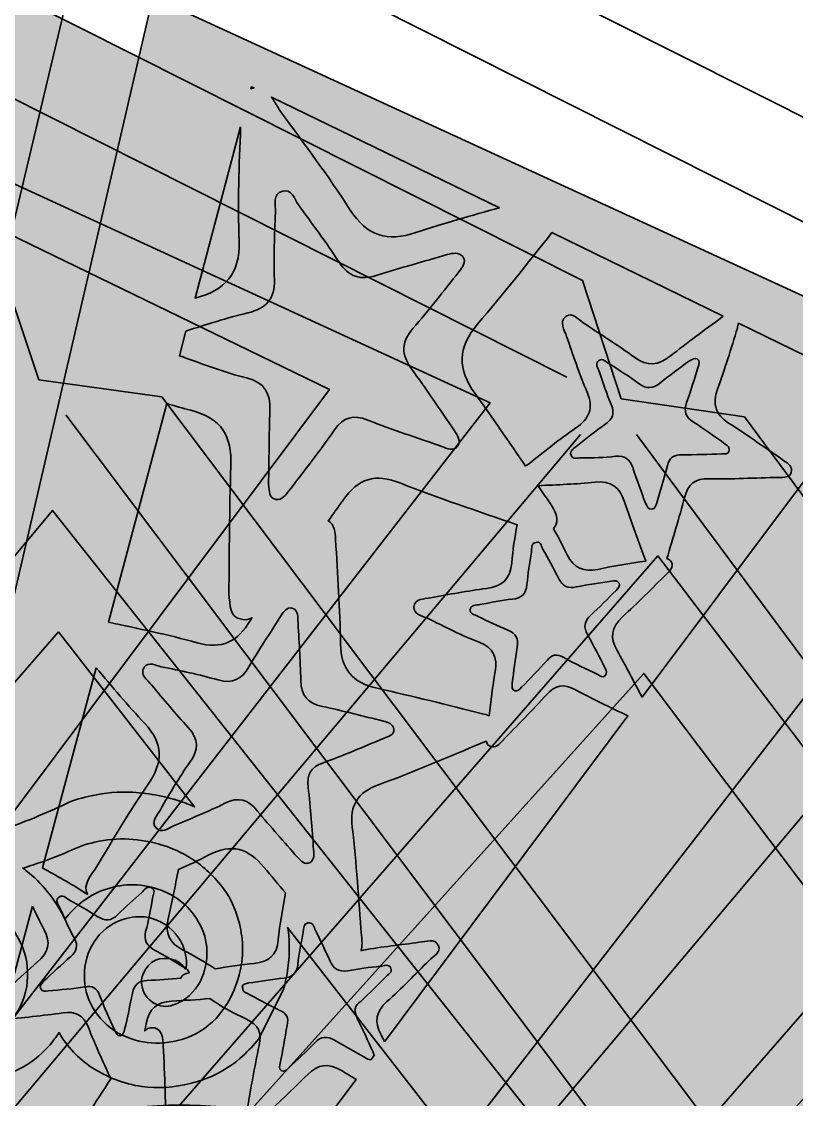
# Model space of a CAD drawing. Header units: inches. Extents: x 1.3 to 15.2, y 1.7 to 11.7.
# Drawn here: x 9.913 to 12.112, y 5.291 to 8.35 of the extents above; entities that cross this region are included whole.
import ezdxf

# ---------------------------------------------------------------- set-up
doc = ezdxf.new("R2010")
doc.units = ezdxf.units.IN
doc.header["$MEASUREMENT"] = 0
doc.layers.add('Layer 1', color=7, linetype='Continuous')

# ---------------------------------------------------------------- blocks, each defined once
blk = doc.blocks.new('block 3')
at = {"layer": 'Layer 1', "true_color": 0xdcdcdc}
h = blk.add_hatch(color=254, dxfattribs=at)
h.dxf.hatch_style = 2
h.paths.add_polyline_path([(5.947286153835446, 2.094510405412166), (10.00145273573106, 6.962566384822972), (11.70839751925971, 4.807011083580568)])
at = {"layer": 'Layer 1', "color": 140, "lineweight": 35, "true_color": 0x00bfff}
for points in [[(5.850063507757972, 1.67923313626069), (10.90145256618896, 3.908399802927356), (10.95006367730007, 3.92923313626069), (11.85006350775797, 4.32645501939871), (11.97784145507785, 4.655621855607478), (12.02645256618896, 5.005622025149578), (10.31117478841118, 7.284788352732043), (9.962564016384274, 7.333399463843155), (9.850064355468476, 7.668121770836428), (7.300064270697425, 8.927843738745498), (6.966730937364091, 8.81395468031451), (5.270897307332082, 11.70562183441472)], [(10.03895290527316, 7.233399718156306), (11.90145256618896, 4.757010574954266)]]:
    blk.add_lwpolyline(points, dxfattribs=at)
at = {"layer": 'Layer 1', "color": 7, "lineweight": 35, "true_color": 0xffffff}
blk.add_lwpolyline([(5.947286153835446, 2.094510405412166), (10.00145273573106, 6.962566384822972), (11.70839751925971, 4.807011083580568), (5.947286153835446, 2.094510405412166)], dxfattribs=at)
at = {"layer": 'Layer 1', "color": 140, "lineweight": 35, "true_color": 0x00bfff}
for points, knots in [([(10.01811957193983, 6.618121686065377), (10.01811957193983, 6.618121686065377), (10.40423051350884, 6.120899633385256), (10.40423051350884, 6.120899633385256), (10.39311957193983, 6.126455528025013), (10.38200863037082, 6.130622025149578), (10.37089684109131, 6.134788522274144), (10.32506367730007, 6.150065960967721), (10.27784111599365, 6.159788352732044), (10.22923000488254, 6.162566300051922), (10.18895188802056, 6.165344247371801), (10.15006316867377, 6.161177750247234), (10.11117444932698, 6.1528439082876), (10.08756316867377, 6.147288013647842), (10.06256333821587, 6.141732966718589), (10.04034145507785, 6.130622025149578), (9.980619402397728, 6.102844247371801), (9.919507952202416, 6.07645501939871), (9.857007952202416, 6.055621686065377), (9.822285729980194, 6.043121346981176), (9.787563507757971, 6.032010405412166), (9.751452735731062, 6.023677411163034), (9.702841624619952, 6.034788352732044), (9.655619063313527, 6.034788352732044), (9.607007952202416, 6.030621855607478), (9.561174788411183, 6.025065960967721), (9.516730174424639, 6.011177072078832), (9.475063507757971, 5.99173313626069), (9.475063507757971, 5.99173313626069), (9.473674957953284, 5.99173313626069), (9.473674957953284, 5.99173313626069), (9.473674957953284, 5.99173313626069), (10.01811957193983, 6.618121686065377), (10.01811957193983, 6.618121686065377)], [0, 0, 0, 0, 1, 1, 1, 2, 2, 2, 3, 3, 3, 4, 4, 4, 5, 5, 5, 6, 6, 6, 7, 7, 7, 8, 8, 8, 9, 9, 9, 10, 10, 10, 11, 11, 11, 11]), ([(10.39450812174452, 5.975066300051922), (10.43061889377143, 5.95145501939871), (10.46117461886908, 5.922288691816245), (10.48756384684217, 5.887566469594023), (10.50700863037082, 5.861177241620933), (10.51950812174452, 5.832010914038467), (10.52923051350884, 5.798677241620933), (10.54173085259304, 5.751454680314509), (10.54450795220242, 5.704232966718589), (10.53339701063341, 5.655621855607478), (10.52645256618896, 5.626455528025013), (10.51673017442464, 5.597288352732044), (10.50145273573106, 5.570899972469457), (10.49034179416205, 5.552844586456002), (10.47923085259304, 5.536177750247234), (10.46534196370415, 5.520900311553659), (10.43756418592637, 5.493122533775881), (10.40561991102403, 5.472289200442547), (10.36811974148193, 5.461178258873537), (10.30145324435736, 5.441733475344891), (10.23617529703749, 5.448677919789335), (10.17645324435736, 5.486178089331436), (10.1472869167749, 5.505622872860082), (10.12506418592637, 5.532011253122669), (10.1097867472328, 5.562566978220326), (10.09450930853922, 5.591733305802791), (10.09034196370415, 5.622289030900447), (10.09173136121934, 5.655622703317982), (10.09450930853922, 5.690344925540203), (10.10562025010823, 5.720900650637859), (10.12645358344156, 5.748678428415638), (10.1472869167749, 5.776456206193416), (10.17645324435736, 5.795900989722061), (10.2097869167749, 5.804233983971193), (10.23339819742811, 5.811178428415638), (10.25839802788601, 5.811178428415638), (10.28061991102403, 5.805622533775881), (10.31950863037082, 5.79451159220687), (10.3472864081486, 5.770900311553659), (10.36673119167724, 5.736178089331436), (10.37784213324625, 5.713956206193416), (10.38339802788601, 5.690344925540203), (10.38062008056613, 5.665345095082304), (10.38062008056613, 5.663956545277617), (10.38062008056613, 5.662567147762426), (10.37923153076144, 5.661178597957738), (10.37645358344156, 5.659790048153051), (10.37645358344156, 5.663956545277617), (10.37645358344156, 5.663956545277617), (10.36812058919243, 5.675067486846627), (10.35700879991292, 5.683401328806263), (10.34450930853922, 5.687567825930828), (10.30839853651231, 5.698678767499839), (10.2722869167749, 5.686179276126141), (10.25700947808132, 5.644512609459475), (10.24312058919243, 5.604234492597495), (10.27367631429009, 5.559790726321453), (10.31534298095676, 5.555623381486384), (10.3347877644854, 5.552845434166506), (10.35284315049886, 5.562567825930828), (10.36950998670762, 5.57090082017996), (10.39867631429009, 5.588956206193416), (10.41950964762342, 5.616733983971193), (10.42923203938775, 5.64728970906885), (10.44867682291639, 5.705623211944284), (10.44034298095676, 5.762567317304526), (10.40284281141466, 5.813956375735516), (10.372287086317, 5.855623042402183), (10.33200981716552, 5.880622872860082), (10.28200930853922, 5.893123211944284), (10.22784230278835, 5.907012100833172), (10.17645409206787, 5.900067656388728), (10.12506503363688, 5.876456375735516), (10.08895426160997, 5.858400989722061), (10.059787086317, 5.833401159264162), (10.03617580566379, 5.802845434166506), (10.01256452501058, 5.852845095082304), (9.977842302788353, 5.89728970906885), (9.934787086317, 5.933401328806263), (9.927842641872555, 5.938957223446019), (9.923676144747988, 5.943123720570585), (9.916731700303545, 5.947290217695151), (9.927842641872555, 5.95006816501503), (9.93617648383219, 5.954234662139596), (9.947287425401202, 5.957012609459475), (9.980621097818736, 5.968123551028484), (10.01395392252577, 5.980623890112686), (10.04589819742811, 5.994512779001576), (10.06950947808132, 6.005623720570585), (10.09450930853922, 6.015346112334909), (10.12089853651231, 6.020902006974666), (10.18617648383219, 6.036179445668242), (10.25006503363688, 6.032012948543676), (10.31256503363688, 6.012569012725534), (10.34034196370415, 6.004232627634388), (10.36811974148193, 5.99173313626069), (10.39450812174452, 5.975066300051922)], [0, 0, 0, 0, 1, 1, 1, 2, 2, 2, 3, 3, 3, 4, 4, 4, 5, 5, 5, 6, 6, 6, 7, 7, 7, 8, 8, 8, 9, 9, 9, 10, 10, 10, 11, 11, 11, 12, 12, 12, 13, 13, 13, 14, 14, 14, 15, 15, 15, 16, 16, 16, 17, 17, 17, 18, 18, 18, 19, 19, 19, 20, 20, 20, 21, 21, 21, 22, 22, 22, 23, 23, 23, 24, 24, 24, 25, 25, 25, 26, 26, 26, 27, 27, 27, 28, 28, 28, 29, 29, 29, 30, 30, 30, 31, 31, 31, 32, 32, 32, 32]), ([(10.54034145507785, 5.413954849856609), (10.55700829128662, 5.429232288550186), (10.57228572998019, 5.445899124758953), (10.58617461886908, 5.462565960967721), (10.58617461886908, 5.462565960967721), (10.65700761311821, 5.605621346981176), (10.65700761311821, 5.605621346981176), (10.66117411024278, 5.619510235870065), (10.66395205756266, 5.633399124758953), (10.66673000488254, 5.64867656345253), (10.67367444932698, 5.690343230119197), (10.67506299913167, 5.732009896785863), (10.66950795220242, 5.772288013647842), (10.66950795220242, 5.775065960967721), (10.66811940239773, 5.776454510772409), (10.66811940239773, 5.779232458092287), (10.66811940239773, 5.779232458092287), (11.22367495795328, 5.063954680314509), (11.22367495795328, 5.063954680314509), (11.22367495795328, 5.063954680314509), (11.07923017442464, 4.991732288550186), (11.07923017442464, 4.991732288550186), (11.04173000488254, 5.037565452341419), (10.99867478841118, 5.076454171688207), (10.94867427978488, 5.109787844105742), (10.9208965020071, 5.129232627634388), (10.89173017442464, 5.145898616132651), (10.86256299913167, 5.161176902536732), (10.80422949625624, 5.191732627634388), (10.74311889377143, 5.2153439082876), (10.68200744357611, 5.232009896785863), (10.61950744357611, 5.250065282799318), (10.5583959933808, 5.261176224368328), (10.49450744357611, 5.268120668812773), (10.45422932671413, 5.272287165937339), (10.41534060736735, 5.27367656345253), (10.37506333821587, 5.275065113257217), (10.33478522135389, 5.275065113257217), (10.29450795220242, 5.27367656345253), (10.25561923285563, 5.26950921861746), (10.22645290527316, 5.266731271297582), (10.19728572998019, 5.262564774173016), (10.16673000488254, 5.258398277048451), (10.133396332465, 5.252842382408693), (10.10006350775797, 5.24728733547944), (10.06534128553575, 5.240342891034995), (10.02367461886908, 5.232009896785863), (9.983396502007103, 5.222287505021541), (9.944507782660315, 5.21117656345253), (9.91534145507785, 5.201454171688207), (9.884785729980194, 5.194509727243763), (9.854230004882538, 5.191731779923884), (9.776452566188961, 5.18478733547944), (9.70145222710476, 5.197287674563641), (9.62784128553575, 5.229231949465984), (9.594507613118214, 5.244509388159561), (9.56256333821587, 5.263954171688207), (9.533397010633406, 5.287565452341419), (9.491730343966738, 5.319509727243763), (9.459786069064394, 5.358398446590551), (9.433396841091305, 5.401454510772409), (9.413952057562659, 5.434788183189943), (9.401452566188961, 5.472287505021541), (9.393118724229327, 5.509787674563641), (9.382007782660315, 5.566731779923884), (9.386174279784882, 5.62228733547944), (9.402841115993649, 5.676454341230308), (9.413952057562659, 5.709788013647842), (9.429230343966738, 5.740342891034995), (9.450063677300072, 5.769510066327964), (9.465341115993649, 5.788954849856609), (9.480619402397728, 5.807010235870065), (9.50006333821587, 5.822287674563641), (9.536174110242781, 5.851454002146107), (9.57645222710476, 5.869510235870065), (9.623674788411183, 5.876454680314509), (9.70561957193983, 5.890343569203398), (9.780619063313527, 5.872288183189943), (9.845897010633406, 5.819510574954266), (9.87784128553575, 5.793121346981176), (9.901452566188961, 5.759788522274144), (9.916730004882538, 5.720899802927357), (9.930618893771426, 5.684789030900447), (9.933396841091305, 5.648677411163034), (9.927840946451548, 5.611177241620933), (9.920896502007103, 5.570899124758953), (9.904229665798336, 5.537566300051922), (9.87784128553575, 5.509788522274144), (9.850063507757971, 5.480622194691679), (9.81534128553575, 5.462565960967721), (9.773674618869082, 5.457010914038467), (9.745896841091305, 5.454232966718589), (9.715341115993649, 5.454232966718589), (9.688952735731062, 5.466733305802791), (9.644508121744517, 5.484788691816245), (9.612563846842173, 5.516732966718589), (9.594508460828719, 5.559789030900447), (9.583397519259707, 5.587566808678225), (9.579231022135142, 5.615344586456002), (9.586175466579586, 5.644510914038467), (9.586175466579586, 5.647288861358346), (9.586175466579586, 5.648677411163034), (9.588953413899464, 5.648677411163034), (9.591731361219344, 5.648677411163034), (9.591731361219344, 5.645899463843155), (9.593119911024031, 5.644510914038467), (9.601452905273163, 5.630622025149578), (9.612564694552676, 5.620899633385256), (9.62923068305094, 5.613955188940811), (9.670897349717608, 5.595899802927357), (9.715341963704152, 5.604232797176488), (9.736175297037486, 5.650065960967721), (9.75700863037082, 5.694510574954266), (9.725064355468476, 5.751454680314509), (9.676453244357363, 5.761177072078832), (9.652841963704152, 5.766732966718589), (9.630620080566132, 5.759788522274144), (9.609786747232798, 5.750066130509822), (9.573675975205889, 5.734788691816245), (9.547286747232798, 5.705621516523276), (9.530619911024031, 5.669510744496367), (9.501453583441565, 5.602844247371801), (9.50700863037082, 5.537566300051922), (9.54450879991292, 5.473677750247234), (9.576453074815264, 5.420900142011558), (9.622286238606495, 5.384788522274144), (9.68061974148193, 5.363955188940811), (9.74311974148193, 5.3403439082876), (9.80561974148193, 5.3403439082876), (9.86811974148193, 5.361177241620933), (9.926453244357363, 5.380622025149578), (9.970897858343909, 5.415344247371801), (10.00700863037082, 5.462565960967721), (10.01117512749538, 5.468121855607478), (10.01534162461995, 5.473676902536732), (10.01950896945502, 5.480621346981176), (10.04312025010823, 5.440343230119197), (10.07367597520589, 5.407010405412166), (10.11256469455268, 5.382010574954266), (10.15561991102403, 5.354232797176488), (10.20284247233045, 5.334788013647842), (10.25423153076144, 5.327843569203398), (10.30006469455268, 5.320899124758953), (10.3472872558591, 5.325065621883519), (10.39173186984564, 5.33617656345253), (10.4472865776907, 5.348677750247234), (10.4972862386065, 5.375066130509822), (10.54034145507785, 5.413954849856609)], [0, 0, 0, 0, 1, 1, 1, 2, 2, 2, 3, 3, 3, 4, 4, 4, 5, 5, 5, 6, 6, 6, 7, 7, 7, 8, 8, 8, 9, 9, 9, 10, 10, 10, 11, 11, 11, 12, 12, 12, 13, 13, 13, 14, 14, 14, 15, 15, 15, 16, 16, 16, 17, 17, 17, 18, 18, 18, 19, 19, 19, 20, 20, 20, 21, 21, 21, 22, 22, 22, 23, 23, 23, 24, 24, 24, 25, 25, 25, 26, 26, 26, 27, 27, 27, 28, 28, 28, 29, 29, 29, 30, 30, 30, 31, 31, 31, 32, 32, 32, 33, 33, 33, 34, 34, 34, 35, 35, 35, 36, 36, 36, 37, 37, 37, 38, 38, 38, 39, 39, 39, 40, 40, 40, 41, 41, 41, 42, 42, 42, 43, 43, 43, 44, 44, 44, 45, 45, 45, 46, 46, 46, 47, 47, 47, 48, 48, 48, 49, 49, 49, 49])]:
    blk.add_open_spline(points, degree=3, knots=knots, dxfattribs=at)
blk = doc.blocks.new('block 4')
at = {"layer": 'Layer 1', "true_color": 0x7de900}
h = blk.add_hatch(color=70, dxfattribs=at)
h.dxf.hatch_style = 2
h.paths.add_polyline_path([(11.96464945515921, 7.227806093042318), (11.61464928561711, 7.279195151473307), (11.50492672431068, 7.615306432126519), (8.95631646090962, 8.897250707028862), (8.621594153916046, 8.787528569577692), (6.94242757201971, 11.69169510908778), (5.264649751856407, 8.787528569577692), (6.94242757201971, 1.7236391720625), (6.99242765679076, 1.702805838729167), (7.295205476954063, 1.700027891409288), (7.510483466659466, 1.693083446964844), (13.48270568888317, 4.254194049449653), (13.61465013332761, 4.581971488143229), (13.6660391917586, 4.93197165768533)])
edge = h.paths.add_edge_path()
edge.add_spline(control_points=[(6.934094153915326, 10.61530622019889), (7.349371846922054, 10.61530622019889), (7.684094153915326, 10.28058391320562), (7.684094153915326, 9.865306220198892), (7.684094153915326, 9.45002873911979), (7.34798308518974, 9.115306008271267), (6.934094153915326, 9.115306008271267), (6.518816460908599, 9.115306008271267), (6.184094153915326, 9.45002831526454), (6.184094153915326, 9.865306008271267), (6.184094153915326, 10.27919515147331), (6.518816460908599, 10.61530622019889), (6.934094153915326, 10.61530622019889)], knot_values=[0, 0, 0, 0, 1, 1, 1, 2, 2, 2, 3, 3, 3, 4, 4, 4, 4], degree=3, periodic=1)
h.paths.add_polyline_path([(6.991038683130821, 3.352806516897569), (5.909094323457427, 8.406973098793186), (7.870205180255425, 8.445861818139974)])
h.paths.add_polyline_path([(9.022982958034238, 8.161139595917751), (10.78687184692353, 7.305583955591146), (7.689649624699832, 3.166695066702257)])
h.paths.add_polyline_path([(8.21881637613789, 2.658362072453125), (11.6785386831323, 6.50002840003559), (12.85909423868785, 4.934750452715712)])
at = {"layer": 'Layer 1', "true_color": 0xdcdcdc}
h = blk.add_hatch(color=254, dxfattribs=at)
h.dxf.hatch_style = 2
h.paths.add_polyline_path([(7.295205265026437, 2.17641745846658), (8.743816630451521, 8.418084040362196), (11.24242723293699, 7.268083786049045)])
h = blk.add_hatch(color=254, dxfattribs=at)
h.dxf.hatch_style = 2
h.paths.add_polyline_path([(7.510483042804215, 2.00002840003559), (11.71881679999428, 6.833361733368924), (13.38548346666094, 4.645861733368924)])
at = {"layer": 'Layer 1', "color": 140, "lineweight": 35, "true_color": 0x00bfff}
for points in [[(11.96464945515921, 7.227806093042318), (11.61464928561711, 7.279195151473307), (11.50492672431068, 7.615306432126519), (8.95631646090962, 8.897250707028862), (8.621594153916046, 8.787528569577692), (6.94242757201971, 11.69169510908778), (5.264649751856407, 8.787528569577692), (6.94242757201971, 1.7236391720625), (6.99242765679076, 1.702805838729167), (7.295205476954063, 1.700027891409288), (7.510483466659466, 1.693083446964844), (13.48270568888317, 4.254194049449653), (13.61465013332761, 4.581971488143229), (13.6660391917586, 4.93197165768533), (11.96464945515921, 7.227806093042318)], [(8.670205265027208, 8.745861902911024), (11.46048295803464, 7.340306177813368)], [(9.022982958034238, 8.161139595917751), (10.78687184692353, 7.305583955591146), (7.689649624699832, 3.166695066702257), (9.022982958034238, 8.161139595917751)], [(11.49937167738143, 7.177806008271268), (7.050760947738568, 1.890305838729167)], [(11.65770534979896, 7.177806008271268), (13.50770551934107, 4.686139850230902)], [(8.21881637613789, 2.658362072453125), (11.6785386831323, 6.50002840003559), (12.85909423868785, 4.934750452715712), (8.21881637613789, 2.658362072453125)]]:
    blk.add_lwpolyline(points, dxfattribs=at)
at = {"layer": 'Layer 1', "color": 7, "lineweight": 35, "true_color": 0xffffff}
for points in [[(7.295205265026437, 2.17641745846658), (8.743816630451521, 8.418084040362196), (11.24242723293699, 7.268083786049045), (7.295205265026437, 2.17641745846658)], [(7.510483042804215, 2.00002840003559), (11.71881679999428, 6.833361733368924), (13.38548346666094, 4.645861733368924), (7.510483042804215, 2.00002840003559)]]:
    blk.add_lwpolyline(points, dxfattribs=at)
blk = doc.blocks.new('block 5')
at = {"layer": 'Layer 1', "true_color": 0xdcdcdc}
h = blk.add_hatch(color=254, dxfattribs=at)
h.dxf.hatch_style = 2
h.paths.add_polyline_path([(8.8375790235902, 2.17849417818411), (10.28619038901578, 8.420160760079726), (12.78480099150124, 7.270160505766575)])
h = blk.add_hatch(color=254, dxfattribs=at)
h.dxf.hatch_style = 2
h.paths.add_polyline_path([(9.052856801368154, 2.00210511975312), (13.26119055855853, 6.835438453086454), (14.9278572252252, 4.647938453086454)])
at = {"layer": 'Layer 1', "color": 7, "lineweight": 35, "true_color": 0xffffff}
for points in [[(13.50841261123865, 7.229882812759847), (13.15841244169656, 7.281271871190837), (13.04868988039013, 7.617383151844049), (10.49869021947385, 8.899327426746392), (10.16257893882034, 8.78960528929522), (8.484801330583144, 11.69377182880531), (6.807023510419248, 8.78960528929522), (8.484801330583144, 1.72571589178003), (8.534801415354245, 1.704882558446696), (8.825079108361226, 1.696549564197565), (9.037578938819326, 1.690993669557808), (15.02369004993223, 4.259049564197564), (15.15563449437668, 4.586827002891141), (15.20702355280767, 4.936827172433241), (13.50841261123865, 7.229882812759847)], [(8.8375790235902, 2.17849417818411), (10.28619038901578, 8.420160760079726), (12.78480099150124, 7.270160505766575), (8.8375790235902, 2.17849417818411)], [(9.052856801368154, 2.00210511975312), (13.26119055855853, 6.835438453086454), (14.9278572252252, 4.647938453086454), (9.052856801368154, 2.00210511975312)]]:
    blk.add_lwpolyline(points, dxfattribs=at)
at = {"layer": 'Layer 1', "color": 140, "lineweight": 35, "true_color": 0x00bfff}
for points in [[(10.21257902359144, 8.747938622628554), (13.0028567165989, 7.342382897530897)], [(10.10702338326473, 8.68960511975312), (8.49035680136765, 1.885438114002252)], [(13.04174543594569, 7.179882727988797), (8.593134706302104, 1.893771955961888)]]:
    blk.add_lwpolyline(points, dxfattribs=at)
at = {"layer": 'Layer 1', "color": 7, "lineweight": 35, "true_color": 0xffffff}
for points, knots in [([(10.56535671659849, 8.16460528929522), (10.56535671659849, 8.16460528929522), (10.57230116104294, 8.161827341975343), (10.57230116104294, 8.161827341975343), (10.57230116104294, 8.161827341975343), (10.57230116104294, 8.161827341975343), (10.57230116104294, 8.161827341975343), (10.56952321372306, 8.160438368315402), (10.56674569025843, 8.160438368315402), (10.56396774293856, 8.159049394655463), (10.56396774293856, 8.159049394655463), (10.56535671659849, 8.16460528929522), (10.56535671659849, 8.16460528929522)], [0, 0, 0, 0, 1, 1, 1, 2, 2, 2, 3, 3, 3, 4, 4, 4, 4]), ([(11.26952355280767, 7.821549564197564), (11.1903567165989, 7.799327257204292), (11.11119030424538, 7.777104950211019), (11.03202346803661, 7.750716146093181), (10.95146808202311, 7.724327341975342), (10.89313457914763, 7.740993754328858), (10.8459124416964, 7.81460511975312), (10.78480141535629, 7.910438368315403), (10.71535697091177, 8.00210511975312), (10.6486900499319, 8.093771871190837), (10.64035663182752, 8.106271786419786), (10.63202321372311, 8.121549648968614), (10.62230124581404, 8.135438537857503), (10.62230124581404, 8.135438537857503), (11.26952355280767, 7.821549564197564), (11.26952355280767, 7.821549564197564)], [0, 0, 0, 0, 1, 1, 1, 2, 2, 2, 3, 3, 3, 4, 4, 4, 5, 5, 5, 5]), ([(10.53480141535606, 8.05071623086423), (10.5306349182315, 7.942383067072998), (10.52646799725166, 7.834049479426514), (10.5306349182315, 7.727105289295221), (10.53341286555138, 7.634049564197564), (10.49174619888466, 7.586827426746392), (10.40563491823137, 7.56460511975312), (10.40563491823137, 7.56460511975312), (10.53480141535606, 8.05071623086423), (10.53480141535606, 8.05071623086423)], [0, 0, 0, 0, 1, 1, 1, 2, 2, 2, 3, 3, 3, 3]), ([(10.37924569025826, 7.471549394655463), (10.43757919313374, 7.489604780668919), (10.49591227215397, 7.509049564197564), (10.55563474868942, 7.522938453086454), (10.60702380712044, 7.535438368315403), (10.63202363757836, 7.563216146093181), (10.63063466391842, 7.617382727988797), (10.62924569025848, 7.681271701648736), (10.63063466391842, 7.745160675308675), (10.6334126112383, 7.807660675308675), (10.63480158489824, 7.829882982301948), (10.62369021947398, 7.860438283544353), (10.65424594457166, 7.868771701648736), (10.67924577502959, 7.875716146093181), (10.68757919313397, 7.846549394655463), (10.69869055855826, 7.829882982301948), (10.73757927790507, 7.775716400406331), (10.7778573947671, 7.722938368315403), (10.81396816679403, 7.667382812759847), (10.84174594457184, 7.624327172433241), (10.87507919313414, 7.61460520452417), (10.92230133058537, 7.629882643217747), (10.9875792779053, 7.65071597655108), (11.05424577502989, 7.668771362564534), (11.12091227215445, 7.688216146093181), (11.13619013470328, 7.692382643217747), (11.15424552071674, 7.696549564197564), (11.165356886141, 7.682660675308675), (11.17646782771001, 7.667382812759847), (11.16396791248106, 7.652104950211019), (11.15424594457199, 7.639605034982069), (11.11119030424538, 7.585438453086454), (11.06952363757872, 7.531271871190837), (11.02369047378748, 7.478493839099908), (10.99035722522517, 7.43960511975312), (10.99035722522517, 7.404882897530897), (11.01952397666292, 7.364604780668919), (11.06119064332958, 7.306271277793485), (11.10146833633631, 7.247938198773302), (11.14174602934304, 7.188215722237929), (11.15007944744742, 7.175715807008979), (11.16119038901643, 7.157659997140272), (11.15007944744742, 7.143771108251384), (11.13896850587841, 7.129882219362495), (11.12091269600971, 7.138215637466878), (11.10563483346088, 7.143771108251384), (11.03619038901643, 7.168770938709283), (10.965356970912, 7.190993245702556), (10.8959125264675, 7.218771023480334), (10.85424585980079, 7.2354378596891), (10.82646808202298, 7.227104441584717), (10.80146825156506, 7.190993245702556), (10.75980158489837, 7.132659742827122), (10.71674594457171, 7.075715637466878), (10.67230175444039, 7.018771108251384), (10.66257936267604, 7.006271193022434), (10.65285739476697, 6.990993330473606), (10.63480158489824, 6.993771277793485), (10.61396825156491, 6.99793777491805), (10.61674619888479, 7.015993584786757), (10.61396825156491, 7.036826918120091), (10.61535722522485, 7.103493415244657), (10.61535722522485, 7.175715807008979), (10.61813474868947, 7.246549225113363), (10.61952372234941, 7.295160336224474), (10.60285688614062, 7.32571606132213), (10.55146825156483, 7.33821597655108), (10.49035722522472, 7.353493839099908), (10.4306347486893, 7.377104695897868), (10.37091269600912, 7.397938029231201), (10.36813474868925, 7.399327002891141), (10.36535722522462, 7.399327002891141), (10.3611903042448, 7.40071597655108), (10.3611903042448, 7.40071597655108), (10.37924569025826, 7.471549394655463), (10.37924569025826, 7.471549394655463)], [0, 0, 0, 0, 1, 1, 1, 2, 2, 2, 3, 3, 3, 4, 4, 4, 5, 5, 5, 6, 6, 6, 7, 7, 7, 8, 8, 8, 9, 9, 9, 10, 10, 10, 11, 11, 11, 12, 12, 12, 13, 13, 13, 14, 14, 14, 15, 15, 15, 16, 16, 16, 17, 17, 17, 18, 18, 18, 19, 19, 19, 20, 20, 20, 21, 21, 21, 22, 22, 22, 23, 23, 23, 24, 24, 24, 25, 25, 25, 25]), ([(11.90424594457199, 7.51321606132213), (11.90285697091205, 7.511827087662191), (11.90146799725211, 7.511827087662191), (11.90007944744742, 7.510438114002252), (11.85146833633631, 7.474326918120091), (11.80146825156526, 7.438215722237929), (11.75424611411409, 7.40071597655108), (11.71952389189187, 7.372938198773302), (11.68896816679421, 7.370160251453424), (11.6528573947673, 7.396549479426514), (11.60563525731613, 7.431271701648736), (11.55563517254508, 7.461827426746392), (11.50702406143397, 7.495160675308675), (11.49174619888514, 7.504883067072998), (11.47646833633631, 7.525716400406331), (11.45841295032286, 7.51321606132213), (11.43619064332958, 7.496549225113363), (11.45424645319829, 7.474327341975342), (11.4598019239828, 7.456271532106635), (11.47785730999625, 7.403493923870959), (11.49591311986496, 7.349326918120091), (11.51813542685823, 7.297938283544353), (11.53619081287168, 7.253493669557807), (11.52507987130267, 7.222938368315403), (11.48619115195589, 7.196549564197564), (11.44035798816465, 7.164605289295221), (11.39591337417811, 7.129883067072998), (11.35146876019156, 7.093771871190837), (11.34869081287168, 7.092382897530897), (11.34591328940706, 7.089605374066271), (11.34313534208718, 7.088216400406331), (11.29591320463601, 7.157660844850776), (11.24869106718484, 7.225716315635282), (11.20007995607372, 7.293771786419787), (11.15007987130267, 7.363216230864231), (11.15007987130267, 7.424327257204292), (11.20702440051817, 7.49099417818411), (11.27924679228249, 7.575716485177382), (11.34869123672694, 7.663216315635282), (11.41813568117138, 7.750716569948432), (11.41813568117138, 7.750716569948432), (11.90424594457199, 7.51321606132213), (11.90424594457199, 7.51321606132213)], [0, 0, 0, 0, 1, 1, 1, 2, 2, 2, 3, 3, 3, 4, 4, 4, 5, 5, 5, 6, 6, 6, 7, 7, 7, 8, 8, 8, 9, 9, 9, 10, 10, 10, 11, 11, 11, 12, 12, 12, 13, 13, 13, 14, 14, 14, 14]), ([(11.94730116104334, 7.493771701648736), (11.94730116104334, 7.493771701648736), (12.32924560548779, 7.307660675308675), (12.32924560548779, 7.307660675308675), (12.32924560548779, 7.307660675308675), (11.67368988039013, 6.432660675308675), (11.67368988039013, 6.432660675308675), (11.65007859973692, 6.477105289295221), (11.6278567165989, 6.521549479426514), (11.60285646228575, 6.56460511975312), (11.58202312895241, 6.600716315635282), (11.58618962607698, 6.631271616877686), (11.61813432483457, 6.660438368315403), (11.66118996516118, 6.699327087662191), (11.70146765816791, 6.740993754328858), (11.74313432483457, 6.781271871190837), (11.7528567165989, 6.790994262955159), (11.76396765816791, 6.80210520452417), (11.75702321372346, 6.815994093413059), (11.75424526640359, 6.821549564197564), (11.74868979561908, 6.824327511517443), (11.74452329849452, 6.825716485177382), (11.76119013470328, 6.884049988052816), (11.77924552071674, 6.940994093413059), (11.79452338326556, 6.999327596288493), (11.80424577502989, 7.036827765830594), (11.82369013470328, 7.05349417818411), (11.86396782771001, 7.05210520452417), (11.92924577502989, 7.050716230864231), (11.99452329849452, 7.054883151844049), (12.06119021947433, 7.056271701648736), (12.07507910836322, 7.056271701648736), (12.09313449437668, 7.054882727988797), (12.09730141535649, 7.070160590537625), (12.10146791248106, 7.085438453086454), (12.08896799725211, 7.096549394655463), (12.07646808202316, 7.103493839099908), (12.02507902359217, 7.139605034982069), (11.97230141535649, 7.175716230864231), (11.91952380712082, 7.210438453086454), (11.88202363757872, 7.234049733739665), (11.87230166966964, 7.264605034982069), (11.88757953221847, 7.306271701648736), (11.90841286555181, 7.363216230864231), (11.92646825156526, 7.421549309884413), (11.94452406143397, 7.479882812759847), (11.94452363757872, 7.485438283544353), (11.94591261123866, 7.48960520452417), (11.94730116104334, 7.493771701648736)], [0, 0, 0, 0, 1, 1, 1, 2, 2, 2, 3, 3, 3, 4, 4, 4, 5, 5, 5, 6, 6, 6, 7, 7, 7, 8, 8, 8, 9, 9, 9, 10, 10, 10, 11, 11, 11, 12, 12, 12, 13, 13, 13, 14, 14, 14, 15, 15, 15, 16, 16, 16, 16]), ([(11.58619004993223, 7.26321606132213), (11.57369013470328, 7.293771786419787), (11.56257876927902, 7.324327087662191), (11.55285680136995, 7.354882812759847), (11.54869030424538, 7.365993754328858), (11.53896791248106, 7.378494093413059), (11.55146782771001, 7.38821606132213), (11.56257876927902, 7.395160505766575), (11.5709121873834, 7.384049564197564), (11.58063457914773, 7.378493669557807), (11.60980133058544, 7.360438283544353), (11.63757910836322, 7.342382473675646), (11.665356886141, 7.321549140342313), (11.68619021947433, 7.306271277793485), (11.70424560548779, 7.307660251453424), (11.72369038901643, 7.322938114002252), (11.75146816679421, 7.345160420995525), (11.77924594457199, 7.365993754328858), (11.80841269600971, 7.386827087662191), (11.81535714045415, 7.390993584786757), (11.82369055855853, 7.396549479426514), (11.83063500300298, 7.392382558446696), (11.83896842110736, 7.386827087662191), (11.83619047378748, 7.377104695897868), (11.83341295032286, 7.370160251453424), (11.82230200875385, 7.336827002891141), (11.81257961698952, 7.302104780668919), (11.80007970176057, 7.268771532106635), (11.79174628365619, 7.243771701648736), (11.7973017544407, 7.227104865439969), (11.81952406143397, 7.21321597655108), (11.85007978653162, 7.193771616877686), (11.88063508777403, 7.171549309884413), (11.90980183921175, 7.15071597655108), (11.91674628365619, 7.146549479426514), (11.92369072810063, 7.139605034982069), (11.92091278078076, 7.131271616877686), (11.91813483346088, 7.121549225113363), (11.90841286555181, 7.122938198773302), (11.90007944744742, 7.122938198773302), (11.86257927790532, 7.121549225113363), (11.82369055855853, 7.120160251453424), (11.78619038901643, 7.120160251453424), (11.76257910836322, 7.120160251453424), (11.75146816679421, 7.11182683334904), (11.74591269600971, 7.089604526355767), (11.73619030424538, 7.053493330473606), (11.72646833633631, 7.018771108251384), (11.71535697091205, 6.984048886029162), (11.71257902359217, 6.975715467924778), (11.71119047378748, 6.967382049820394), (11.70146808202316, 6.965993500015706), (11.69035714045415, 6.964604526355767), (11.68896816679421, 6.974326918120091), (11.68341269600971, 6.982660336224474), (11.6723017544407, 7.014604611126818), (11.65841286555181, 7.04932683334904), (11.64730150012754, 7.084049055571263), (11.63896808202316, 7.107660336224474), (11.62507919313427, 7.118771277793485), (11.59869038901643, 7.115993330473606), (11.56674611411409, 7.11182683334904), (11.53341244169656, 7.11182683334904), (11.50146816679421, 7.11182683334904), (11.4903572252252, 7.11182683334904), (11.47646833633631, 7.106271362564534), (11.47230141535649, 7.118771277793485), (11.46674594457199, 7.132660166682373), (11.48202380712082, 7.139604611126818), (11.49035680136995, 7.146549055571263), (11.51535663182785, 7.167382388904596), (11.54174585980094, 7.18682674857799), (11.56813466391878, 7.206271108251384), (11.59035697091205, 7.220160844850776), (11.59730141535649, 7.236827257204292), (11.58619004993223, 7.26321606132213)], [0, 0, 0, 0, 1, 1, 1, 2, 2, 2, 3, 3, 3, 4, 4, 4, 5, 5, 5, 6, 6, 6, 7, 7, 7, 8, 8, 8, 9, 9, 9, 10, 10, 10, 11, 11, 11, 12, 12, 12, 13, 13, 13, 14, 14, 14, 15, 15, 15, 16, 16, 16, 17, 17, 17, 18, 18, 18, 19, 19, 19, 20, 20, 20, 21, 21, 21, 22, 22, 22, 23, 23, 23, 24, 24, 24, 25, 25, 25, 25]), ([(10.32507910836259, 7.265994008642009), (10.34730141535589, 7.259049564197564), (10.37091227215387, 7.25210511975312), (10.39313457914717, 7.246549648968615), (10.48202338326509, 7.224327341975342), (10.50980116104289, 7.172938707399604), (10.50702363757826, 7.088216400406331), (10.5028571404537, 6.964605374066271), (10.5028571404537, 6.842382897530897), (10.50146816679376, 6.727105289295221), (10.50563466391832, 6.692383067072998), (10.50146816679376, 6.659049818510716), (10.53757936267594, 6.65349434772621), (10.54869030424495, 6.650716400406331), (10.5584126960093, 6.65349434772621), (10.56674611411369, 6.657660844850776), (10.56535714045375, 6.654882897530897), (10.56396816679381, 6.652105374066271), (10.56257961698912, 6.650716400406331), (10.52646842110691, 6.589605374066271), (10.48202423097559, 6.567383067072998), (10.41119081287113, 6.586827426746392), (10.32785747953772, 6.610438707399604), (10.24452414620431, 6.62710511975312), (10.15980183921096, 6.645160929621826), (10.15980183921096, 6.645160929621826), (10.32507910836259, 7.265994008642009), (10.32507910836259, 7.265994008642009)], [0, 0, 0, 0, 1, 1, 1, 2, 2, 2, 3, 3, 3, 4, 4, 4, 5, 5, 5, 6, 6, 6, 7, 7, 7, 8, 8, 8, 9, 9, 9, 9]), ([(11.30424577502989, 6.813216146093181), (11.30007927790532, 6.767382982301948), (11.27646799725211, 6.746549648968615), (11.23202338326556, 6.740993754328858), (11.17924577502989, 6.734049309884413), (11.12646774293896, 6.724326918120091), (11.07369013470328, 6.714604950211019), (11.05563474868983, 6.710438453086454), (11.02785697091205, 6.71321597655108), (11.02646799725211, 6.688216146093181), (11.02507902359217, 6.667382812759847), (11.04869030424538, 6.663216315635282), (11.0653567165989, 6.656271871190837), (11.11396782771001, 6.632660590537625), (11.16118996516118, 6.607660760079725), (11.21119004993223, 6.588216400406331), (11.2528567165989, 6.572938537857503), (11.26396765816791, 6.545160760079725), (11.25702321372346, 6.504883067072998), (11.25007876927902, 6.463216400406331), (11.24452329849452, 6.420160760079725), (11.2403563775147, 6.379883067072998), (11.23341193307025, 6.382661014392877), (11.22646748862581, 6.384049564197564), (11.2209120178413, 6.385438537857503), (11.1209118482992, 6.410438368315403), (11.02230107627229, 6.435438622628554), (10.92230090673012, 6.457660929621826), (10.8528564622856, 6.472938792170654), (10.81952321372329, 6.511827511517443), (10.81813424006335, 6.584049903281766), (10.81674526640341, 6.682661099163927), (10.80980082195896, 6.781272295046088), (10.80424535117443, 6.879883067072998), (10.80285637751449, 6.899327426746392), (10.80146740385456, 6.922938707399604), (10.7834120178411, 6.932660675308675), (10.79730090672999, 6.952105034982069), (10.8111897956189, 6.971549394655463), (10.82507868450779, 6.99099417818411), (10.86952329849439, 7.05349417818411), (10.91535646228565, 7.068772040732938), (10.98896740385473, 7.039605289295221), (11.09730056764599, 6.996549648968615), (11.2084116787571, 6.960438453086454), (11.31952278986821, 6.921549733739665), (11.31257919313427, 6.886827511517443), (11.30702372234977, 6.850716315635282), (11.30424577502989, 6.813216146093181)], [0, 0, 0, 0, 1, 1, 1, 2, 2, 2, 3, 3, 3, 4, 4, 4, 5, 5, 5, 6, 6, 6, 7, 7, 7, 8, 8, 8, 9, 9, 9, 10, 10, 10, 11, 11, 11, 12, 12, 12, 13, 13, 13, 14, 14, 14, 15, 15, 15, 16, 16, 16, 16]), ([(11.540356886141, 7.042382812759847), (11.58619004993223, 7.047938283544353), (11.60980133058544, 7.028493923870959), (11.62369021947433, 6.986827257204292), (11.64313457914773, 6.928493754328858), (11.665356886141, 6.871549648968615), (11.68480124581439, 6.818771616877686), (11.63896808202316, 6.811827172433241), (11.59452346803661, 6.804882727988797), (11.54869030424538, 6.795160336224474), (11.50841261123866, 6.786826918120091), (11.48063483346088, 6.797938283544353), (11.46119047378748, 6.836827002891141), (11.44869055855853, 6.86182683334904), (11.43619064332958, 6.886827087662191), (11.4223017544407, 6.910437944460151), (11.4223017544407, 6.910437944460151), (11.42369072810063, 6.911826918120091), (11.42369072810063, 6.911826918120091), (11.44313508777403, 6.935438198773302), (11.42507970176057, 6.964604526355767), (11.40980183921175, 6.98682683334904), (11.40007944744742, 7.002104695897868), (11.38896850587841, 7.017382558446696), (11.37924611411409, 7.032659997140272), (11.43341227215445, 7.035438368315403), (11.48757927790532, 7.036827341975342), (11.540356886141, 7.042382812759847)], [0, 0, 0, 0, 1, 1, 1, 2, 2, 2, 3, 3, 3, 4, 4, 4, 5, 5, 5, 6, 6, 6, 7, 7, 7, 8, 8, 8, 9, 9, 9, 9]), ([(11.39174560548779, 6.853493839099908), (11.40702346803661, 6.82571606132213), (11.42368988039013, 6.797938283544353), (11.43757876927902, 6.768771532106635), (11.44868971084803, 6.746549225113363), (11.46396757339686, 6.739604780668919), (11.48757885405007, 6.745160251453424), (11.52091210261235, 6.752104695897868), (11.55424535117464, 6.756271193022434), (11.58757902359217, 6.761827087662191), (11.59452346803661, 6.76321606132213), (11.60424585980094, 6.764605034982069), (11.6084123569255, 6.756271616877686), (11.61257885405007, 6.747938198773302), (11.60563440960563, 6.740993754328858), (11.60007893882112, 6.735438283544353), (11.57646765816791, 6.711827002891141), (11.55285680136995, 6.688216146093181), (11.5278565470568, 6.664604865439969), (11.50980116104334, 6.647938029231201), (11.50702321372346, 6.631271616877686), (11.51952312895241, 6.609049309884413), (11.53618996516118, 6.578493584786757), (11.5528563775147, 6.547938283544353), (11.56813424006353, 6.515993584786757), (11.57230073718809, 6.509049140342313), (11.57507868450797, 6.500715722237929), (11.56952321372346, 6.493771277793485), (11.56257876927902, 6.48682683334904), (11.55563432483457, 6.492382304133545), (11.54868988039013, 6.496549225113363), (11.51674560548779, 6.511827087662191), (11.48341193307025, 6.527104950211019), (11.45146765816791, 6.545160336224474), (11.43202329849452, 6.556271277793485), (11.41813440960563, 6.553493754328858), (11.40424552071674, 6.536826918120091), (11.38063424006353, 6.510438114002252), (11.35563440960563, 6.4854378596891), (11.33202312895241, 6.460438029231201), (11.32646765816791, 6.454882558446696), (11.3209121873834, 6.447938114002252), (11.31257876927902, 6.450715637466878), (11.3028563775147, 6.453493584786757), (11.30563432483457, 6.463215552695829), (11.30563432483457, 6.472937944460151), (11.30980082195914, 6.504882219362495), (11.31396774293896, 6.539604441584717), (11.31952321372346, 6.574326663806939), (11.32368971084803, 6.597937944460151), (11.31674526640359, 6.613215383153728), (11.29313440960563, 6.62293777491805), (11.26396765816791, 6.634048716487061), (11.23618988039013, 6.64793760537595), (11.20841210261235, 6.661826494264838), (11.20007868450797, 6.665992991389404), (11.18480082195914, 6.668770938709283), (11.18618979561908, 6.679881880278294), (11.18757876927902, 6.695159742827122), (11.20285663182785, 6.693770769167182), (11.21396757339686, 6.695159742827122), (11.24452329849452, 6.700715213611627), (11.27507859973692, 6.707659658056071), (11.30563432483457, 6.71043760537595), (11.33202312895241, 6.713215552695829), (11.34452304418136, 6.725715467924778), (11.34730099150124, 6.752104272042616), (11.35007893882112, 6.782659997140272), (11.35424543594569, 6.813215298382677), (11.35980090673019, 6.843771023480334), (11.36118988039013, 6.854881965049344), (11.35841193307025, 6.870159827598172), (11.37368979561908, 6.871548801258111), (11.38480116104334, 6.87710511975312), (11.38757910836322, 6.861827257204292), (11.39174560548779, 6.853493839099908)], [0, 0, 0, 0, 1, 1, 1, 2, 2, 2, 3, 3, 3, 4, 4, 4, 5, 5, 5, 6, 6, 6, 7, 7, 7, 8, 8, 8, 9, 9, 9, 10, 10, 10, 11, 11, 11, 12, 12, 12, 13, 13, 13, 14, 14, 14, 15, 15, 15, 16, 16, 16, 17, 17, 17, 18, 18, 18, 19, 19, 19, 20, 20, 20, 21, 21, 21, 22, 22, 22, 23, 23, 23, 24, 24, 24, 25, 25, 25, 25]), ([(10.3861901347027, 6.346549394655463), (10.35007893882051, 6.385438114002252), (10.31674569025821, 6.425716230864231), (10.28202346803596, 6.467382897530897), (10.27091252646692, 6.481271786419787), (10.24730124581369, 6.495160675308675), (10.2611901347026, 6.517382982301948), (10.27369004993155, 6.535438368315403), (10.29452338326491, 6.521549479426514), (10.30980124581376, 6.518771955961888), (10.36396782770943, 6.507661014392877), (10.41813440960509, 6.496549648968615), (10.47091244169605, 6.481271786419787), (10.51257910836277, 6.470160844850776), (10.53757893882069, 6.482660760079725), (10.55841227215405, 6.518771955961888), (10.58757902359179, 6.568772040732938), (10.61952329849416, 6.61599417818411), (10.65007902359184, 6.664605289295221), (10.65702346803629, 6.675716230864231), (10.66674585980063, 6.688216569948432), (10.68063474868952, 6.685438622628554), (10.69591261123838, 6.681272125503988), (10.69730158489832, 6.665994262955159), (10.69730158489832, 6.652105374066271), (10.7000795322182, 6.595160844850776), (10.70424602934276, 6.538216315635282), (10.7056350030027, 6.479883236615099), (10.7056350030027, 6.438216569948432), (10.72507936267612, 6.414605289295221), (10.76674602934281, 6.406272295046088), (10.8250795322183, 6.393772379817139), (10.88202363757859, 6.378494517268311), (10.94035714045407, 6.364605628379422), (10.95285705568305, 6.361827681059544), (10.96813491823188, 6.356272210275038), (10.96952389189182, 6.34099434772621), (10.97091286555175, 6.325716485177382), (10.95424602934299, 6.321549988052816), (10.94174611411401, 6.315994517268311), (10.88480158489847, 6.292383236615099), (10.82785705568292, 6.2673834061572), (10.76952397666269, 6.246550072823866), (10.7334127807805, 6.234049733739665), (10.72230183921149, 6.213216400406332), (10.72646833633606, 6.177105628379422), (10.7334127807805, 6.117383575699301), (10.73757927790507, 6.059050072823866), (10.74174619888489, 5.999328020143745), (10.74313517254483, 5.986827681059544), (10.74452414620477, 5.971550242365967), (10.73202380712056, 5.963217248116835), (10.71674594457171, 5.954884253867704), (10.70841252646733, 5.967383745241401), (10.69591261123838, 5.978494686810412), (10.65980141535617, 6.020161353477079), (10.61952372234941, 6.064605967463623), (10.58202355280726, 6.110439131254856), (10.55563474868942, 6.1423834061572), (10.52924594457156, 6.150717248116835), (10.49035680136947, 6.131272464588189), (10.44313466391825, 6.107661183934978), (10.39313457914717, 6.088217248116835), (10.34452346803601, 6.067383914783502), (10.32924560548716, 6.060439470339057), (10.30980124581376, 6.045162031645481), (10.29591235692485, 6.060439470339057), (10.27785697091139, 6.078494856352513), (10.29869030424473, 6.096550242365967), (10.30702329849388, 6.113217078574735), (10.33341210261175, 6.159050242365967), (10.36118988038955, 6.2048834061572), (10.39035663182729, 6.247939470339057), (10.41674585980041, 6.282660844850776), (10.41674585980041, 6.313216146093181), (10.3861901347027, 6.346549394655463)], [0, 0, 0, 0, 1, 1, 1, 2, 2, 2, 3, 3, 3, 4, 4, 4, 5, 5, 5, 6, 6, 6, 7, 7, 7, 8, 8, 8, 9, 9, 9, 10, 10, 10, 11, 11, 11, 12, 12, 12, 13, 13, 13, 14, 14, 14, 15, 15, 15, 16, 16, 16, 17, 17, 17, 18, 18, 18, 19, 19, 19, 20, 20, 20, 21, 21, 21, 22, 22, 22, 23, 23, 23, 24, 24, 24, 25, 25, 25, 25]), ([(10.12507919313346, 6.515994008642009), (10.16952380712006, 6.461827426746392), (10.21535697091132, 6.409049394655463), (10.26257910836254, 6.357660760079725), (10.31674569025821, 6.300716230864231), (10.31535671659827, 6.247938622628554), (10.27230150012686, 6.185438622628554), (10.22091244169582, 6.110438283544353), (10.17369030424462, 6.031272295046088), (10.12785714045334, 5.953494008642009), (10.11257927790451, 5.92849417818411), (10.08480150012671, 5.900716400406332), (10.10007936267554, 5.872938622628554), (10.09730141535566, 5.874327172433241), (10.09452389189103, 5.875716569948432), (10.09174594457116, 5.878494517268311), (10.05285722522432, 5.90349434772621), (10.01257910836231, 5.925717078574735), (9.97230141535556, 5.947938961712755), (9.97230141535556, 5.947938961712755), (10.12507919313346, 6.515994008642009), (10.12507919313346, 6.515994008642009)], [0, 0, 0, 0, 1, 1, 1, 2, 2, 2, 3, 3, 3, 4, 4, 4, 5, 5, 5, 6, 6, 6, 7, 7, 7, 7]), ([(10.9431346639187, 5.454882558446696), (10.94035671659882, 5.461827002891141), (10.93619021947426, 5.468771447335585), (10.93341227215438, 5.474327341975342), (10.91396791248096, 5.511827511517443), (10.91813440960555, 5.540993839099908), (10.95007910836317, 5.568771616877686), (10.99174577502986, 5.606271786419787), (11.03063449437668, 5.646549055571263), (11.06952363757872, 5.685438622628554), (11.08202355280767, 5.697938961712755), (11.10424585980094, 5.707660505766575), (11.09591244169656, 5.727105289295221), (11.08619004993223, 5.750716569948432), (11.06119021947433, 5.738216230864231), (11.04174585980094, 5.736827681059544), (10.98896825156524, 5.729883236615099), (10.93480124581432, 5.724327341975342), (10.88341261123853, 5.714605797921522), (10.88063466391865, 5.714605797921522), (10.87924611411396, 5.713217248116835), (10.87646816679409, 5.713217248116835), (10.88063466391865, 5.725717587201037), (10.87924611411396, 5.742383575699301), (10.87785714045402, 5.756272464588189), (10.86952372234964, 5.859050581450169), (10.86396825156513, 5.960439300796957), (10.85146833633616, 6.063216569948432), (10.84452389189171, 6.125716569948432), (10.86535722522507, 6.161827341975342), (10.92646825156518, 6.184050072823866), (11.02646842110736, 6.220160844850776), (11.12369064332958, 6.263216909032634), (11.22230141535649, 6.303494602039361), (11.22507936267637, 6.3048835756993), (11.22924585980094, 6.30627254935924), (11.23202380712082, 6.307661099163927), (11.23341278078076, 6.300716654719483), (11.23619030424538, 6.295161183934978), (11.24452372234977, 6.292383236615099), (11.25980158489859, 6.288216739490533), (11.26952355280767, 6.299327681059544), (11.27785697091205, 6.309050072823866), (11.31952363757872, 6.352105713150472), (11.36257927790532, 6.395161353477079), (11.40285697091205, 6.439605543608372), (11.42785680136995, 6.46738332138615), (11.45146808202316, 6.471549818510716), (11.48480133058544, 6.45349443249726), (11.53341244169656, 6.427105628379422), (11.5834125264676, 6.40349434772621), (11.63341261123866, 6.37988349092825), (11.63341261123866, 6.37988349092825), (10.9431346639187, 5.454882558446696), (10.9431346639187, 5.454882558446696)], [0, 0, 0, 0, 1, 1, 1, 2, 2, 2, 3, 3, 3, 4, 4, 4, 5, 5, 5, 6, 6, 6, 7, 7, 7, 8, 8, 8, 9, 9, 9, 10, 10, 10, 11, 11, 11, 12, 12, 12, 13, 13, 13, 14, 14, 14, 15, 15, 15, 16, 16, 16, 17, 17, 17, 18, 18, 18, 18]), ([(10.36952372234919, 5.71599434772621), (10.333412526467, 5.735439131254856), (10.31952363757808, 5.761827511517443), (10.32924602934241, 5.80349417818411), (10.34035697091144, 5.849327341975342), (10.34869038901583, 5.896549903281766), (10.35841278078015, 5.943771616877686), (10.38619055855795, 5.956271955961888), (10.4153573099957, 5.968771447335585), (10.4431350877735, 5.984049733739665), (10.50980158489814, 6.018771955961888), (10.55702414620461, 6.003494517268311), (10.60146833633593, 5.949327511517443), (10.62091269600935, 5.925716230864231), (10.64174602934271, 5.900716400406332), (10.66257936267604, 5.87710511975312), (10.65424594457166, 5.832660505766575), (10.64591252646728, 5.788215891780029), (10.64174602934271, 5.743772125503988), (10.63757953221812, 5.699327511517443), (10.61535722522485, 5.681272125503988), (10.57369055855813, 5.677105628379422), (10.536190389016, 5.672939131254856), (10.4986906433291, 5.667383236615099), (10.46257944744692, 5.661828189685846), (10.43202372234924, 5.681272125503988), (10.40146799725155, 5.699327511517443), (10.36952372234919, 5.71599434772621)], [0, 0, 0, 0, 1, 1, 1, 2, 2, 2, 3, 3, 3, 4, 4, 4, 5, 5, 5, 6, 6, 6, 7, 7, 7, 8, 8, 8, 9, 9, 9, 9]), ([(10.06257919313341, 5.749327172433241), (10.04730133058456, 5.775716400406332), (10.03619038901555, 5.804882727988797), (10.02230150012663, 5.834049055571263), (10.01813500300207, 5.843771447335585), (10.00841261123775, 5.853493839099908), (10.01674602934213, 5.863215383153728), (10.02785697091116, 5.874326324722738), (10.03896833633543, 5.863215383153728), (10.04730175443981, 5.857659488513971), (10.07507953221761, 5.842382049820395), (10.10146833633548, 5.827103763416314), (10.12785714045334, 5.810436927207547), (10.15007944744664, 5.796548038318658), (10.16813483346012, 5.796548038318658), (10.18619064332883, 5.815992821847304), (10.20841295032212, 5.838214704985325), (10.23202380712011, 5.857659488513971), (10.25424611411341, 5.878492821847304), (10.26257953221779, 5.885437266291748), (10.26952397666224, 5.899326155180638), (10.28341286555115, 5.890993160931505), (10.29452380712016, 5.884048716487061), (10.28619081287103, 5.87154837740286), (10.28480183921109, 5.86182683334904), (10.27924636842658, 5.829882558446696), (10.27369089764205, 5.797938283544353), (10.26535747953767, 5.767382558446696), (10.25980200875316, 5.743771277793485), (10.26674645319761, 5.728493839099908), (10.28896876019091, 5.715993500015707), (10.31813551162865, 5.699326663806939), (10.34730226306639, 5.682659827598172), (10.37646859064888, 5.664604441584717), (10.38202406143339, 5.661826494264838), (10.38757953221789, 5.657659997140272), (10.38896850587786, 5.650715552695829), (10.37785756430882, 5.64793760537595), (10.3681351725445, 5.645159658056071), (10.36535722522462, 5.635438114002252), (10.33341295032225, 5.632660166682373), (10.3014682515646, 5.629882219362495), (10.26952397666224, 5.628493669557807), (10.24452414620431, 5.62710511975312), (10.23202380712011, 5.615993330473606), (10.22785730999554, 5.592382897530897), (10.22091286555107, 5.557660675308676), (10.21396842110663, 5.524327002891141), (10.20563500300224, 5.489604780668919), (10.20424602934231, 5.482660336224474), (10.20146850587768, 5.472937944460151), (10.19313508777327, 5.471549394655463), (10.18341269600895, 5.470160844850776), (10.18202414620426, 5.479882388904596), (10.17785722522444, 5.48682683334904), (10.16257936267559, 5.520160505766575), (10.14730150012676, 5.552104780668919), (10.13480158489779, 5.586827002891141), (10.1264681667934, 5.607660336224474), (10.11396825156445, 5.614604780668919), (10.09313491823109, 5.610438283544353), (10.05841269600885, 5.604882388904596), (10.02369047378657, 5.602105289295221), (9.988968251564327, 5.599327341975342), (9.982023807119882, 5.597938792170654), (9.97230141535556, 5.596549394655463), (9.968134918230968, 5.604883236615099), (9.962579447446462, 5.613216230864231), (9.970912865550845, 5.618772125503988), (9.976468336335376, 5.62710511975312), (10.00007961698861, 5.649327002891141), (10.02646842110645, 5.672938283544353), (10.05285722522432, 5.696549564197564), (10.06952363757786, 5.710438453086454), (10.07507910836236, 5.727105289295221), (10.06257919313341, 5.749327172433241)], [0, 0, 0, 0, 1, 1, 1, 2, 2, 2, 3, 3, 3, 4, 4, 4, 5, 5, 5, 6, 6, 6, 7, 7, 7, 8, 8, 8, 9, 9, 9, 10, 10, 10, 11, 11, 11, 12, 12, 12, 13, 13, 13, 14, 14, 14, 15, 15, 15, 16, 16, 16, 17, 17, 17, 18, 18, 18, 19, 19, 19, 20, 20, 20, 21, 21, 21, 22, 22, 22, 23, 23, 23, 24, 24, 24, 25, 25, 25, 25]), ([(9.944523637577756, 5.83960495021102), (9.954246029342078, 5.817383067072998), (9.96535697091109, 5.795160336224474), (9.976467912480125, 5.774327002891141), (9.998690219473398, 5.735438283544353), (9.988967827709075, 5.707660505766575), (9.958412526466645, 5.681271277793485), (9.93341269600872, 5.659049394655463), (9.908412441695544, 5.635438114002252), (9.883412611237619, 5.613215383153728), (9.883412611237619, 5.613215383153728), (9.944523637577756, 5.83960495021102), (9.944523637577756, 5.83960495021102)], [0, 0, 0, 0, 1, 1, 1, 2, 2, 2, 3, 3, 3, 4, 4, 4, 4]), ([(10.86674577502976, 5.518771955961888), (10.88202363757859, 5.488216230864231), (10.8959125264675, 5.457660505766575), (10.90980141535639, 5.427105628379422), (10.91119038901633, 5.422939131254856), (10.91257936267627, 5.41877263413029), (10.91396791248096, 5.415994686810412), (10.91396791248096, 5.415994686810412), (10.90424552071664, 5.40349434772621), (10.90424552071664, 5.40349434772621), (10.89869004993213, 5.40349434772621), (10.89313457914763, 5.406272295046088), (10.88896765816781, 5.409050242365967), (10.85980090673004, 5.425717078574735), (10.8306341552923, 5.442383914783502), (10.80146782770981, 5.459049903281766), (10.78063449437647, 5.471550242365967), (10.76257910836299, 5.470160844850776), (10.7459122721542, 5.452105458837321), (10.72091244169628, 5.427105628379422), (10.69591218738313, 5.40349434772621), (10.6709123569252, 5.379883067072998), (10.66535688614067, 5.374327172433241), (10.65841244169623, 5.368772125503988), (10.65007902359184, 5.372938622628554), (10.64174560548746, 5.37710511975312), (10.64591252646728, 5.386827511517443), (10.64730107627196, 5.393771955961888), (10.65424552071641, 5.429882727988797), (10.65980099150091, 5.46460495021102), (10.66674543594538, 5.500716569948432), (10.67230090672989, 5.522938453086454), (10.66535646228542, 5.535438792170654), (10.64591210261202, 5.543771786419787), (10.61396782770966, 5.559049225113363), (10.58341210261197, 5.57571606132213), (10.55285637751427, 5.592382897530897), (10.5486898803897, 5.593771447335585), (10.54452295940988, 5.596549394655463), (10.54174543594526, 5.599327341975342), (10.54174543594526, 5.604883236615099), (10.54035646228532, 5.609049733739665), (10.53896748862538, 5.611827681059544), (10.54174543594526, 5.618772125503988), (10.5486898803897, 5.618772125503988), (10.55702287463886, 5.621550072823866), (10.58896714954123, 5.625716569948432), (10.62368937176348, 5.631272464588189), (10.65841159398572, 5.635438961712755), (10.68202287463896, 5.638216909032634), (10.69452278986793, 5.649327850601645), (10.69730031333256, 5.674327681059544), (10.70007826065244, 5.7048834061572), (10.70702270509688, 5.735439131254856), (10.71257817588139, 5.765994008642009), (10.71396714954133, 5.775716400406332), (10.71257817588139, 5.789605289295221), (10.72507809111036, 5.792383236615099), (10.74035595365919, 5.795161183934978), (10.74313347712382, 5.779882897530897), (10.74730039810364, 5.770161353477079), (10.76118928699255, 5.742383575699301), (10.77507817588144, 5.714605797921522), (10.78757809111042, 5.685439470339057), (10.79730048287474, 5.661828189685846), (10.81257792156834, 5.652105797921522), (10.83896714954146, 5.656273142756592), (10.86952287463914, 5.661829037396349), (10.90007817588157, 5.665995534520915), (10.93063390097925, 5.668773481840794), (10.94174484254826, 5.670162031645481), (10.95563373143717, 5.677106476089926), (10.96118962607693, 5.663217587201037), (10.96674509686143, 5.652106645632026), (10.95285620797255, 5.645162201187582), (10.9459117635281, 5.638217756743138), (10.9236894565348, 5.615995873605116), (10.90007859973682, 5.592384592951904), (10.87646731908358, 5.57016186210338), (10.85702338326541, 5.557660675308676), (10.85563483346073, 5.540993839099908), (10.86674577502976, 5.518771955961888)], [0, 0, 0, 0, 1, 1, 1, 2, 2, 2, 3, 3, 3, 4, 4, 4, 5, 5, 5, 6, 6, 6, 7, 7, 7, 8, 8, 8, 9, 9, 9, 10, 10, 10, 11, 11, 11, 12, 12, 12, 13, 13, 13, 14, 14, 14, 15, 15, 15, 16, 16, 16, 17, 17, 17, 18, 18, 18, 19, 19, 19, 20, 20, 20, 21, 21, 21, 22, 22, 22, 23, 23, 23, 24, 24, 24, 25, 25, 25, 26, 26, 26, 27, 27, 27, 27]), ([(12.58757944744742, 5.799327681059544), (12.6278575643094, 5.7673834061572), (12.66813483346088, 5.736827681059544), (12.70980150012754, 5.707661353477079), (12.78480183921175, 5.656272295046088), (12.79452338326556, 5.597938792170654), (12.76257910836322, 5.520161353477079), (12.71674594457199, 5.406272295046088), (12.67368988039013, 5.289606137005724), (12.63341261123865, 5.182661523019179), (12.62646816679421, 5.154883745241401), (12.6153572252252, 5.129883914783502), (12.62924611411409, 5.111828528770047), (12.58063500300298, 5.086828698312147), (12.53619038901643, 5.092383745241401), (12.48757927790532, 5.136828359227946), (12.41952380712082, 5.197939809423259), (12.34869038901643, 5.254883914783502), (12.27646799725211, 5.310439470339057), (12.25146816679421, 5.329884253867704), (12.22646791248106, 5.370161523019179), (12.1903567165989, 5.343773142756592), (12.15980099150124, 5.322939809423259), (12.18341227215445, 5.286829037396349), (12.1903567165989, 5.259051259618571), (12.21257902359217, 5.167384932036106), (12.2334123569255, 5.07432920693845), (12.26119013470328, 4.982662031645481), (12.28202346803661, 4.911829037396349), (12.26119013470328, 4.867384423409804), (12.20146808202316, 4.829884253867704), (12.11813474868983, 4.778495195436713), (12.03619038901643, 4.721551090076471), (11.95424602934304, 4.667384084325603), (11.94174611411409, 4.659051090076471), (11.92646825156526, 4.647939300796957), (11.92091278078076, 4.634050411908068), (11.90980183921175, 4.629883914783502), (11.89869047378748, 4.625717417658936), (11.88896850587841, 4.621550072823866), (11.84591286555181, 4.603494686810412), (11.81813508777403, 4.614605628379422), (11.79174628365619, 4.652105797921522), (11.76119055855853, 4.696550411908068), (11.72785730999625, 4.738217078574735), (11.69452406143397, 4.779883745241401), (11.6903575643094, 4.784050242365967), (11.68757961698952, 4.789606137005724), (11.68341311986496, 4.795161183934978), (11.68341311986496, 4.795161183934978), (12.58757944744742, 5.799327681059544), (12.58757944744742, 5.799327681059544)], [0, 0, 0, 0, 1, 1, 1, 2, 2, 2, 3, 3, 3, 4, 4, 4, 5, 5, 5, 6, 6, 6, 7, 7, 7, 8, 8, 8, 9, 9, 9, 10, 10, 10, 11, 11, 11, 12, 12, 12, 13, 13, 13, 14, 14, 14, 15, 15, 15, 16, 16, 16, 17, 17, 17, 17]), ([(10.55146782770958, 5.518771955961888), (10.58480107627191, 5.50210511975312), (10.59591244169617, 5.481271786419787), (10.58757902359179, 5.443771616877686), (10.57369013470288, 5.382660166682373), (10.56396774293856, 5.321549564197564), (10.55285680136952, 5.260438114002252), (10.55007885404964, 5.247937774918051), (10.54452338326514, 5.231271786419787), (10.55841227215405, 5.224327341975342), (10.570912187383, 5.217382897530897), (10.58480107627191, 5.227105289295221), (10.59452346803624, 5.236827681059544), (10.63896808202283, 5.27849434772621), (10.68202329849421, 5.318772464588189), (10.72507893882087, 5.361827681059544), (10.75424569025861, 5.390994008642009), (10.78480099150104, 5.395161353477079), (10.82091218738323, 5.372938622628554), (10.83480107627214, 5.364605628379422), (10.84868996516103, 5.356271786419787), (10.86257885404994, 5.347938792170654), (10.86257885404994, 5.347938792170654), (10.61813432483422, 5.021549903281766), (10.61813432483422, 5.021549903281766), (10.5486898803897, 5.040994686810412), (10.47924543594521, 5.059050072823866), (10.40980099150069, 5.075716909032634), (10.35007893882051, 5.089605797921522), (10.32091218738277, 5.124328020143745), (10.32230116104271, 5.186828020143745), (10.32230116104271, 5.272939300796957), (10.31952321372283, 5.357661183934978), (10.31535671659827, 5.443772464588189), (10.31396774293833, 5.463217248116835), (10.31396774293833, 5.486827681059544), (10.29174543594503, 5.493772125503988), (10.27924552071608, 5.496550072823866), (10.26952312895173, 5.492383575699301), (10.26257868450729, 5.485439131254856), (10.26396765816723, 5.492383575699301), (10.26535663182717, 5.499328020143745), (10.26674518163185, 5.506272464588189), (10.27507859973624, 5.547939131254856), (10.29730090672953, 5.567383914783502), (10.33896757339625, 5.570161014392877), (10.37507876927844, 5.571549564197564), (10.41118996516063, 5.574327511517443), (10.44730073718759, 5.577105458837321), (10.47924585980046, 5.554882727988797), (10.51535705568264, 5.535438792170654), (10.55146782770958, 5.518771955961888)], [0, 0, 0, 0, 1, 1, 1, 2, 2, 2, 3, 3, 3, 4, 4, 4, 5, 5, 5, 6, 6, 6, 7, 7, 7, 8, 8, 8, 9, 9, 9, 10, 10, 10, 11, 11, 11, 12, 12, 12, 13, 13, 13, 14, 14, 14, 15, 15, 15, 16, 16, 16, 17, 17, 17, 17]), ([(9.858412356924443, 5.517382558446696), (9.915356886139989, 5.522938453086454), (9.973689965160247, 5.528493500015707), (10.03063449437579, 5.536827341975342), (10.06674569025798, 5.542383236615099), (10.08896799725128, 5.529882897530897), (10.10285688614016, 5.495160675308676), (10.12230124581358, 5.445161014392877), (10.14452355280688, 5.397938453086454), (10.16674585980018, 5.349327341975342), (10.14452355280688, 5.315993669557807), (10.12230124581358, 5.281271447335585), (10.10146791248023, 5.247938622628554), (10.06952363757786, 5.195161014392877), (10.03063449437579, 5.177105628379422), (9.969523468035655, 5.195161014392877), (9.908412441695544, 5.213216400406332), (9.847301415355433, 5.228494686810412), (9.78618996516007, 5.242383575699301), (9.78618996516007, 5.242383575699301), (9.858412356924443, 5.517382558446696), (9.858412356924443, 5.517382558446696)], [0, 0, 0, 0, 1, 1, 1, 2, 2, 2, 3, 3, 3, 4, 4, 4, 5, 5, 5, 6, 6, 6, 7, 7, 7, 7])]:
    blk.add_open_spline(points, degree=3, knots=knots, dxfattribs=at)

msp = doc.modelspace()

# ---------------------------------------------------------------- block references
at = {"layer": 'Layer 1'}
for name in ['block 3', 'block 4', 'block 5']:
    msp.add_blockref(name, (0, 0), dxfattribs=at)

doc.saveas('drawing.dxf')
